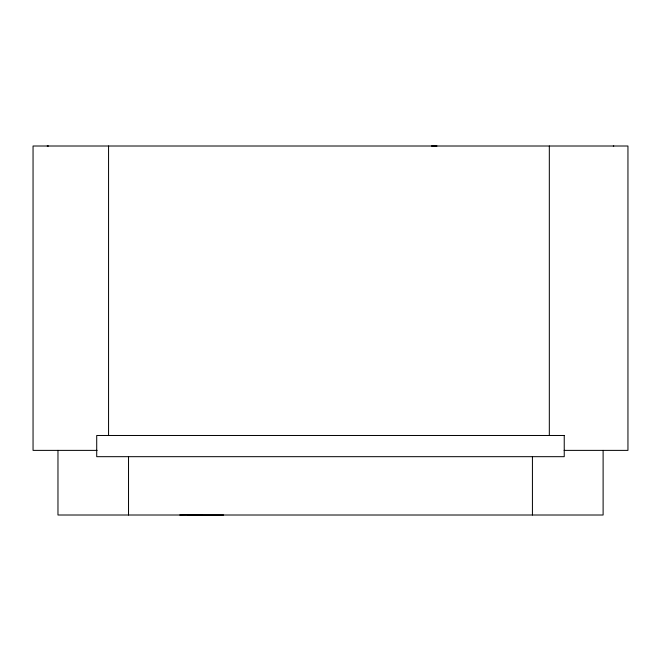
<?xml version="1.0" encoding="UTF-8"?>
<svg xmlns="http://www.w3.org/2000/svg" width="661" height="661" viewBox="0 0 661 661"><rect width="100%" height="100%" fill="white"/><g stroke="black" fill="none" stroke-linecap="round" stroke-linejoin="round"><path stroke-width="0.99" d="M613.301 146.007L613.788 145.99M187.674 515.01L223.616 515.01M179.726 515.01L201.828 514.795M97.126 450.381L33.05 450.381L33.05 146.007L627.95 146.007L627.95 450.381L564.122 450.381M431.451 145.99L436.979 145.998M47.22 145.99L48.427 146.007M603.113 450.381L603.113 515.01L57.97 515.01L57.97 450.381M549.324 146.007L549.324 435.483M532.427 456.677L532.427 515.01M128.523 456.677L128.523 515.01M108.561 146.007L108.561 435.483M564.238 435.483L96.713 435.483L96.713 456.677L564.238 456.677L564.238 435.483"/></g></svg>
